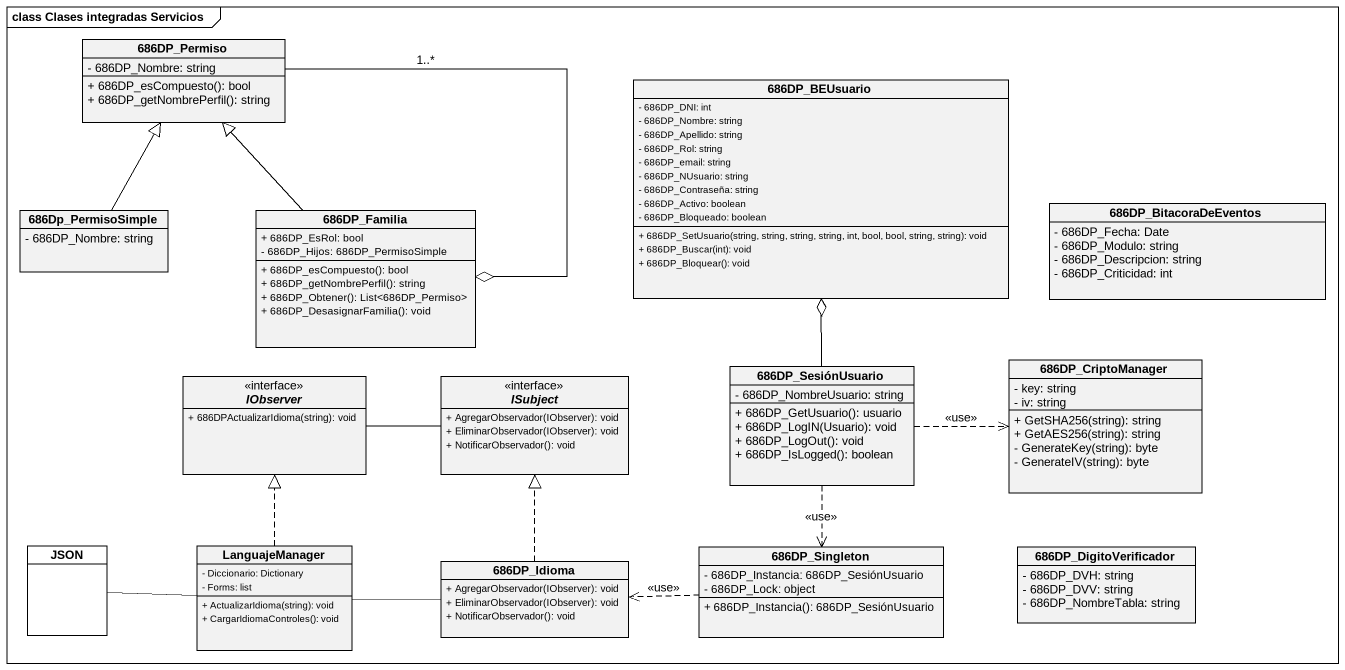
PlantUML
@startuml
mainframe class Clases integradas Servicios
hide circle
hide empty members
skinparam classAttributeIconSize 0
class "686DP_Permiso" as c686DP_Permiso {
  - 686DP_Nombre: string
  + 686DP_esCompuesto(): bool
  + 686DP_getNombrePerfil(): string
}
class "686DP_BEUsuario" as c686DP_BEUsuario {
  - 686DP_DNI: int
  - 686DP_Nombre: string
  - 686DP_Apellido: string
  - 686DP_Rol: string
  - 686DP_email: string
  - 686DP_NUsuario: string
  - 686DP_Contraseña: string
  - 686DP_Activo: boolean
  - 686DP_Bloqueado: boolean
  + 686DP_SetUsuario(string, string, string, string, int, bool, bool, string, string): void
  + 686DP_Buscar(int): void
  + 686DP_Bloquear(): void
}
class "686Dp_PermisoSimple" as c686Dp_PermisoSimple {
  - 686DP_Nombre: string
}
class "686DP_Familia" as c686DP_Familia {
  + 686DP_EsRol: bool
  - 686DP_Hijos: 686DP_PermisoSimple
  + 686DP_esCompuesto(): bool
  + 686DP_getNombrePerfil(): string
  + 686DP_Obtener(): List<686DP_Permiso>
  + 686DP_DesasignarFamilia(): void
}
class "686DP_BitacoraDeEventos" as c686DP_BitacoraDeEventos {
  - 686DP_Fecha: Date
  - 686DP_Modulo: string
  - 686DP_Descripcion: string
  - 686DP_Criticidad: int
}
interface IObserver {
  + 686DPActualizarIdioma(string): void
}
interface ISubject {
  + AgregarObservador(IObserver): void
  + EliminarObservador(IObserver): void
  + NotificarObservador(): void
}
class "686DP_SesiónUsuario" as c686DP_SesiónUsuario {
  - 686DP_NombreUsuario: string
  + 686DP_GetUsuario(): usuario
  + 686DP_LogIN(Usuario): void
  + 686DP_LogOut(): void
  + 686DP_IsLogged(): boolean
}
class "686DP_CriptoManager" as c686DP_CriptoManager {
  - key: string
  - iv: string
  + GetSHA256(string): string
  + GetAES256(string): string
  - GenerateKey(string): byte
  - GenerateIV(string): byte
}
class "JSON" as JSON_ #FFFFFF
class LanguajeManager {
  - Diccionario: Dictionary
  - Forms: list
  + ActualizarIdioma(string): void
  + CargarIdiomaControles(): void
}
class "686DP_Idioma" as c686DP_Idioma {
  + AgregarObservador(IObserver): void
  + EliminarObservador(IObserver): void
  + NotificarObservador(): void
}
class "686DP_Singleton" as c686DP_Singleton {
  - 686DP_Instancia: 686DP_SesiónUsuario
  - 686DP_Lock: object
  + 686DP_Instancia(): 686DP_SesiónUsuario
}
class "686DP_DigitoVerificador" as c686DP_DigitoVerificador {
  - 686DP_DVH: string
  - 686DP_DVV: string
  - 686DP_NombreTabla: string
}
c686DP_Permiso --o c686DP_Familia : 1..*
c686Dp_PermisoSimple -up-|> c686DP_Permiso
c686DP_Familia -up-|> c686DP_Permiso
IObserver -right- ISubject
c686DP_SesiónUsuario -up-o c686DP_BEUsuario
c686DP_SesiónUsuario .right.> c686DP_CriptoManager : <<use>>
c686DP_SesiónUsuario ..> c686DP_Singleton : <<use>>
JSON_ -right- LanguajeManager
LanguajeManager .up.|> IObserver
LanguajeManager -right- c686DP_Idioma
c686DP_Idioma .up.|> ISubject
c686DP_Singleton .left.> c686DP_Idioma : <<use>>
@enduml
